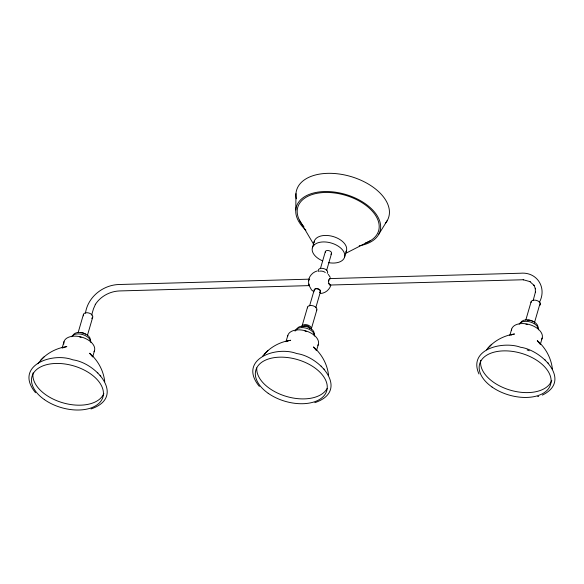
<?xml version="1.0" encoding="UTF-8"?>
<svg xmlns="http://www.w3.org/2000/svg" width="584" height="584" viewBox="0 0 584 584"><rect width="100%" height="100%" fill="white"/><g stroke="black" fill="none" stroke-linecap="round" stroke-linejoin="round"><path stroke-width="0.88" d="M295.789 209.948L295.964 193.611M308.615 281.576L308.637 282.707M533.126 300.636L535.455 291.993L535.397 292.526L535.28 288.292L535.44 288.854L533.929 285.116L534.294 285.591L529.651 281.393L530.111 281.663L523.184 279.721L523.578 279.743L330.069 285.029C328.12 283.948 328.186 280.13 329.661 278.597L520.548 273.232C537.251 271.669 547.215 287.992 539.317 302.505M308.746 280.51L309.221 279.502M308.68 281.057L308.761 280.335M62.152 348.02L63.992 341.698M78.146 332.595L83.454 314.323M85.461 313.185C87.753 297.073 102.879 285.043 118.786 284.517L309.673 279.159M91.637 315.104L93.477 308.775L95.491 304.235L95.28 304.563C100.404 296.438 109.792 291.35 119.333 290.949L309.17 285.613M87.41 335.435L92.725 317.163M92.674 356.955L94.506 350.634M312.382 247.784L314.272 241.294M285.985 341.735L287.824 335.413M302.001 326.222L307.564 307.096M309.6 305.863L314.316 289.635M320.397 268.691L325.376 251.551M315.783 307.753L320.499 291.533M326.58 270.582L331.559 253.441M316.827 309.936L311.272 329.062A4.847 2.854 16.2 0 0 306.936 324.77A4.847 2.854 16.2 0 0 301.928 326.974M316.506 350.67L318.346 344.341M344.553 257.201L346.443 250.711M509.817 335.45L511.657 329.12M525.812 320.017L531.119 301.753M534.353 323.054L540.163 303.045M540.339 344.377L542.178 338.056M328.683 281.013L328.938 279.772M308.929 278.743C310.235 274.933 313.382 271.94 317.302 270.939M330.814 285.445C329.339 289.825 325.266 293.226 320.601 293.475M378.775 234.242L387.367 220.372M37.807 363.796L42.157 358.744M330.522 284.685L330.069 285.029M262.596 356.138L265.997 352.459M486.428 349.845L489.83 346.166M42.347 358.561C48.888 352.028 57.706 347.874 66.831 346.56L62.656 347.903M266.18 352.276C272.721 345.735 281.539 341.589 290.671 340.275L288.766 340.698M490.012 345.983C496.561 339.45 505.372 335.304 514.504 333.982L510.869 335.004L511.774 334.603M40.376 360.511L44.063 356.868M264.209 354.225L267.895 350.582M488.041 347.933L491.728 344.29M345.487 253.471L370.198 240.827M542.339 395.105C572.473 380.629 541.675 349.991 520.563 347.276C503.269 340.808 467.653 348.904 478.96 373.972M287.941 340.895L287.036 341.297L288.189 340.895M90.987 408.961C126.173 397.091 96.601 362.978 72.898 359.846C51.45 351.721 13.68 366.307 35.544 392.725M314.82 402.668C350.006 390.805 320.433 356.685 296.73 353.561C275.283 345.429 237.52 360.021 259.376 386.44M537.733 396.594L538.652 396.383M329.661 278.597L330.34 278.86M314.002 291.788L311.498 289.898L308.943 285.167M544.96 359.788L545.544 360.386M547.785 362.649L548.456 363.328M321.127 366.08L321.711 366.672M323.952 368.935L324.624 369.614M97.287 372.366L97.878 372.957M100.112 375.227L100.784 375.899M328.244 274.29L330.296 277.393M328.858 283.335L329.632 284.882M540.039 344.027L537.273 340.647C545.653 347.801 551.245 358.189 552.413 369.168M316.207 350.32L313.44 346.94C321.82 354.094 327.412 364.474 328.58 375.454M92.367 356.605L89.6 353.225C97.988 360.379 103.58 370.76 104.74 381.739M299.395 220.102L313.995 244.886M308.717 283.525L309.009 284.678M309.053 284.882L308.775 283.897M519.183 324.164A10.14 5.979 16.2 0 1 530.33 321.981A10.14 5.979 16.2 0 1 538.499 329.821M520.899 322.383A8.986 5.292 16.2 0 1 531.309 320.616A8.986 5.292 16.2 0 1 537.886 328.047M511.445 330.281A15.899 9.366 16.2 0 1 529.586 324.609A15.899 9.366 16.2 0 1 541.726 339.151M551.763 380.345A36.923 21.754 16.2 0 1 510.898 390.338A36.923 21.754 16.2 0 1 480.778 360.277M527.126 349.933A36.923 21.754 16.2 0 1 529.257 350.78M525.936 324.251A11.614 6.847 16.2 0 1 527.352 324.441M287.613 336.574A15.899 9.366 16.2 0 1 305.753 330.894A15.899 9.366 16.2 0 1 317.886 345.436M295.059 331.15A10.14 5.979 16.2 0 1 305.877 328.099A10.14 5.979 16.2 0 1 314.659 336.107M296.687 329.938A8.986 5.292 16.2 0 1 306.936 326.733A8.986 5.292 16.2 0 1 313.791 334.946M304.936 331.033A11.614 6.847 16.2 0 1 306.337 331.442M327.084 388.521A36.923 21.754 16.2 0 1 286.51 396.47A36.923 21.754 16.2 0 1 256.77 367.935M307.483 307.848A4.847 2.854 16.2 0 1 313.104 305.804A4.847 2.854 16.2 0 1 316.433 310.586M314.426 290.664A3.234 1.905 16.2 0 1 318.01 288.773A3.234 1.905 16.2 0 1 319.776 292.307M320.214 291.54A2.964 1.745 16.2 0 1 319.55 292.248M314.791 289.409A2.964 1.745 16.2 0 1 315.769 288.89M316.448 288.803A2.964 1.745 16.2 0 1 320.112 290.591M319.558 271.202A4.847 2.854 16.2 0 1 325.295 272.487M83.621 315.871A4.847 2.854 16.2 0 1 89.002 313.039A4.847 2.854 16.2 0 1 91.644 318.331M318.521 271.472A4.847 2.854 16.2 0 1 323.288 268.479A4.847 2.854 16.2 0 1 327.237 273.421M303.549 326.697A3.234 1.905 16.2 0 1 307.242 325.836A3.234 1.905 16.2 0 1 309.732 328.588M325.492 252.58A3.234 1.905 16.2 0 1 329.077 250.689A3.234 1.905 16.2 0 1 330.843 254.215M80.745 332.697A4.847 2.854 16.2 0 1 85.381 334.121M531.046 302.497A4.847 2.854 16.2 0 1 536.667 300.461A4.847 2.854 16.2 0 1 539.996 305.242M527.308 320.258A4.847 2.854 16.2 0 1 533.046 321.543M103.85 393.565A36.923 21.754 16.2 0 1 62.678 402.756A36.923 21.754 16.2 0 1 33.113 372.855M63.809 344.071A15.899 9.366 16.2 0 1 80.95 336.924A15.899 9.366 16.2 0 1 94.053 351.721M72.971 335.574A8.986 5.292 16.2 0 1 83.103 333.026A8.986 5.292 16.2 0 1 90.213 340.618M71.511 336.742A10.14 5.979 16.2 0 1 82.658 334.559A10.14 5.979 16.2 0 1 90.827 342.392M79.68 337.019A11.614 6.847 16.2 0 1 81.103 337.318M314.046 242.521A16.761 9.877 16.2 0 1 333.165 236.535A16.761 9.877 16.2 0 1 345.962 251.865M303.914 226.665A42.099 24.805 16.2 0 1 314.134 193.961A42.099 24.805 16.2 0 1 370.263 209.05A42.099 24.805 16.2 0 1 365.219 243.141M296.3 198.772A47.998 28.28 16.2 0 1 349.568 176.156A47.998 28.28 16.2 0 1 385.294 223.402M322.697 260.909A16.761 9.877 16.2 0 1 316.63 243.331A16.761 9.877 16.2 0 1 343.421 251.178A16.761 9.877 16.2 0 1 328.726 262.676M305.906 230.169A43.581 25.674 16.2 0 1 312.71 193.238A43.581 25.674 16.2 0 1 373.687 211.087A43.581 25.674 16.2 0 1 359.226 245.784M492.049 387.031A36.923 21.754 16.2 0 0 550.573 384.527A36.923 21.754 16.2 0 0 502.78 350.904A36.923 21.754 16.2 0 0 492.049 387.031M268.217 393.317A36.923 21.754 16.2 0 0 326.733 390.82A36.923 21.754 16.2 0 0 278.94 357.196A36.923 21.754 16.2 0 0 268.217 393.317M44.384 399.609A36.923 21.754 16.2 0 0 102.901 397.105A36.923 21.754 16.2 0 0 55.108 363.482A36.923 21.754 16.2 0 0 44.384 399.609"/></g></svg>
